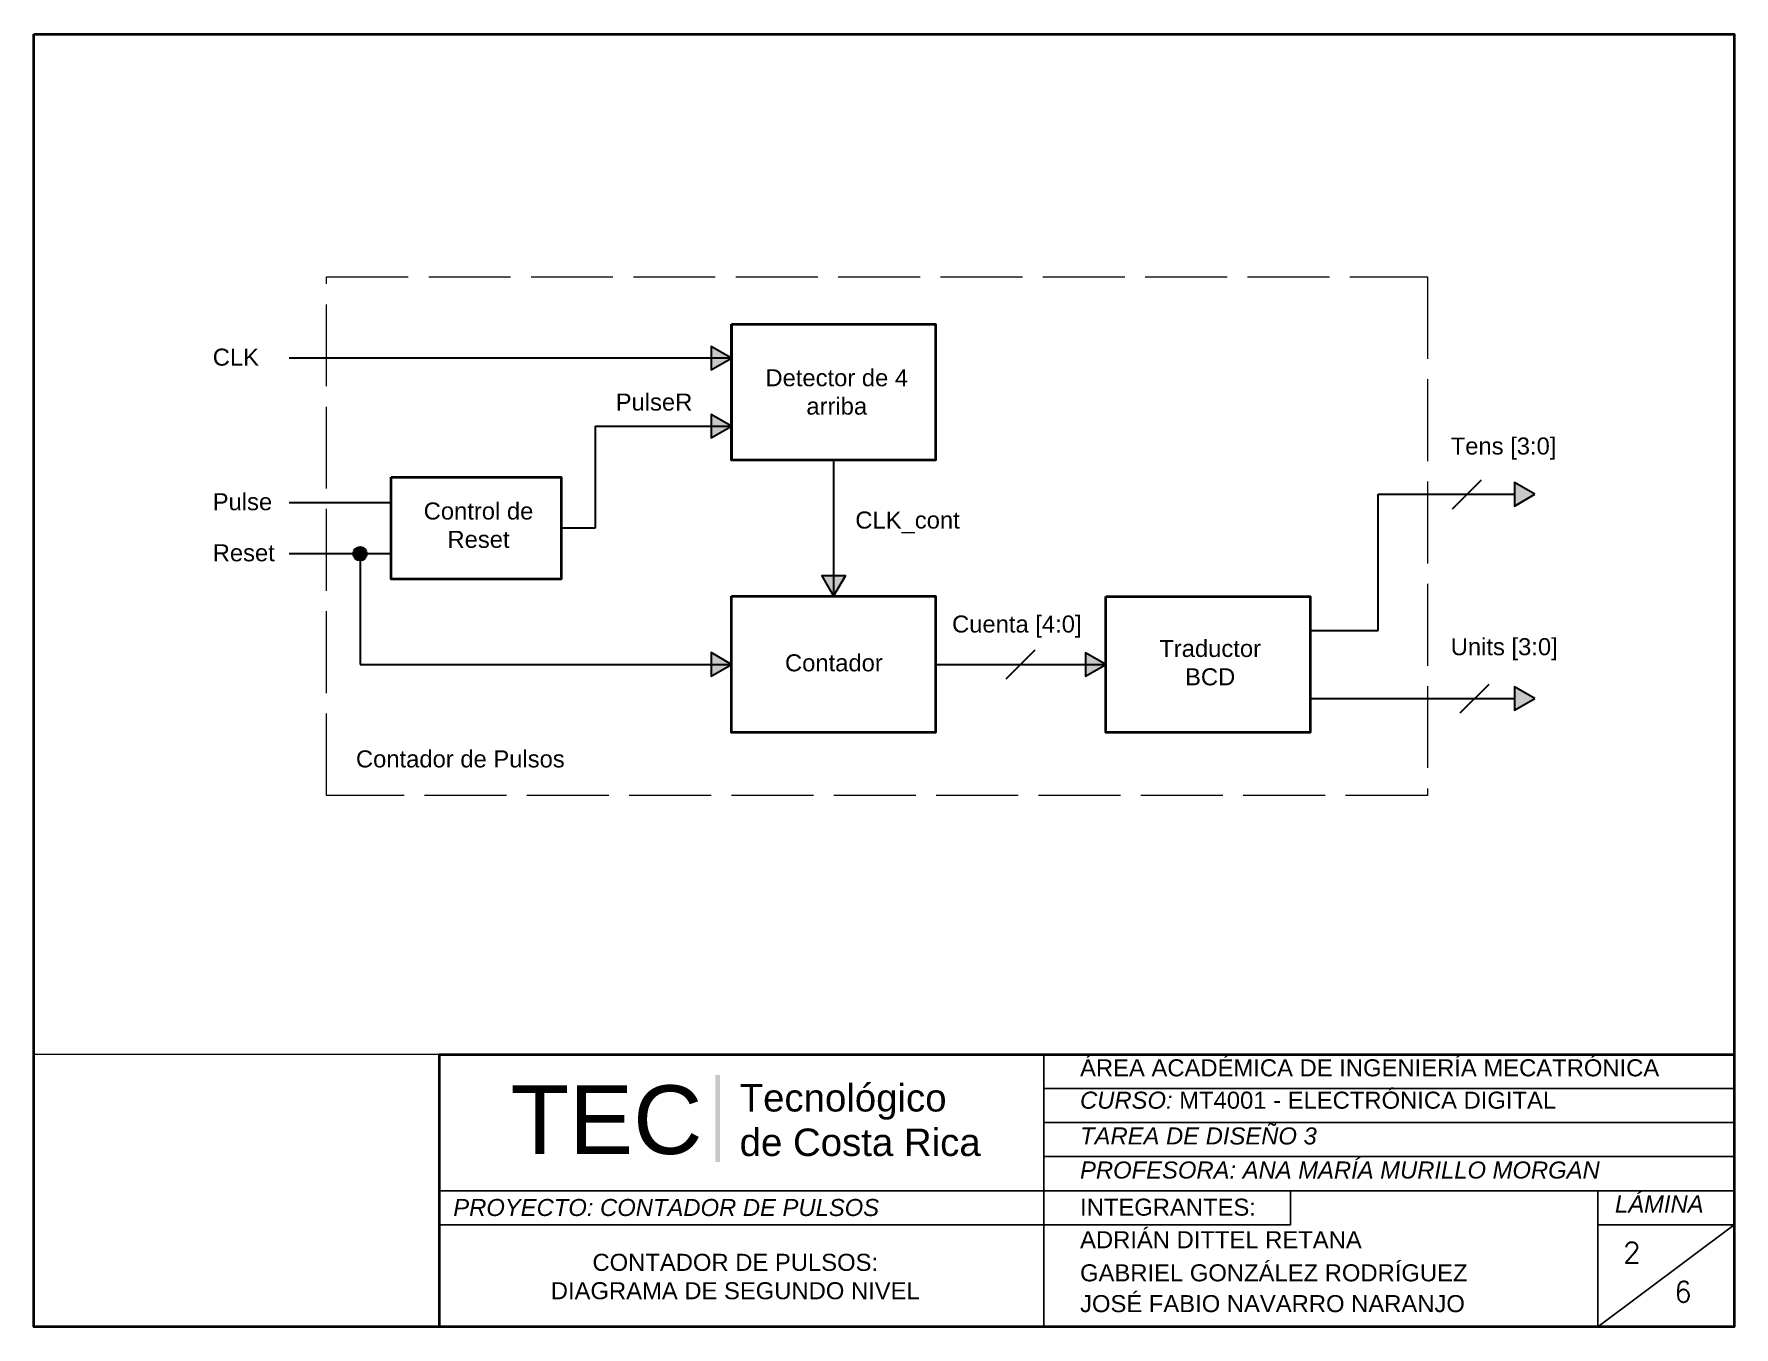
# Paper-space layout '2NIVEL' of a CAD drawing. Header units: millimetres. Extents: x 7 to 257, y 6 to 195.
# The model-space entities are those that its viewports show. They can reach past a viewport. Long polylines and large blocks are cut down to what shows.
import ezdxf

# ---------------------------------------------------------------- set-up
doc = ezdxf.new("R2010")
doc.units = ezdxf.units.MM
doc.linetypes.add('ACAD_ISO02W100', pattern=[15, 12, -3])
for name, color, linetype, lineweight in [('Cables', 7, 'Continuous', 30), ('Contorno', 7, 'Continuous', 40), ('Cuadro_dashed', 7, 'ACAD_ISO02W100', 20), ('Modulos', 7, 'Continuous', 40), ('MView', 7, 'Continuous', 5)]:
    doc.layers.add(name, color=color, linetype=linetype, lineweight=lineweight)
doc.layers.add('Texto', color=7, linetype='Continuous')
doc.styles.add('PDF Arial', font='arial.ttf')
doc.styles.add('Rotulado', font='arial.ttf', dxfattribs={"height": 10})
doc.styles.add('s1', font='romans.shx')

msp = doc.modelspace()

# ---------------------------------------------------------------- hatches: boundary and pattern name
at = {"layer": 'Cables'}
h = msp.add_hatch(color=256, dxfattribs=at)
h.dxf.hatch_style = 1
h.paths.add_polyline_path([(422, 448.61), (419, 450.34), (419, 446.88)])
h = msp.add_hatch(color=256, dxfattribs=at)
h.dxf.hatch_style = 1
h.paths.add_polyline_path([(422, 438.61), (419, 440.34), (419, 436.88)])
h = msp.add_hatch(color=256, dxfattribs=at)
h.dxf.hatch_style = 1
h.paths.add_polyline_path([(540.02, 428.6), (537.02, 430.33), (537.02, 426.87)])
h = msp.add_hatch(color=256, dxfattribs=at)
h.dxf.hatch_style = 1
edge = h.paths.add_edge_path()
edge.add_arc((367.43, 419.86), 1, 0, 360)
h = msp.add_hatch(color=256, dxfattribs=at)
h.dxf.hatch_style = 1
h.paths.add_polyline_path([(437, 413.61), (438.73, 416.61), (435.27, 416.61)])
h = msp.add_hatch(color=256, dxfattribs=at)
h.dxf.hatch_style = 1
h.paths.add_polyline_path([(422, 403.61), (419, 405.34), (419, 401.88)])
h = msp.add_hatch(color=256, dxfattribs=at)
h.dxf.hatch_style = 1
h.paths.add_polyline_path([(477.02, 403.6), (474.02, 405.33), (474.02, 401.87)])
h = msp.add_hatch(color=256, dxfattribs=at)
h.dxf.hatch_style = 1
h.paths.add_polyline_path([(540.02, 398.6), (537.02, 400.33), (537.02, 396.87)])

# ---------------------------------------------------------------- linework, layer by layer
for p, q in [((422, 448.61), (357, 448.61)), ((402, 438.61), (422, 438.61)), ((402, 438.61), (402, 423.61)), ((437, 433.61), (437, 413.61)), ((372, 431.11), (372, 423.61)), ((527.95, 426.48), (532.19, 430.72)), ((372, 427.36), (357, 427.36)), ((517.02, 408.6), (517.02, 428.6)), ((517.02, 428.6), (537.02, 428.6)), ((372, 423.61), (372, 416.11)), ((402, 423.61), (397, 423.61)), ((372, 419.86), (357, 419.86)), ((367.43, 419.86), (367.43, 403.61)), ((507.02, 413.6), (507.02, 403.6)), ((507.02, 408.6), (517.02, 408.6)), ((462.38, 401.49), (466.62, 405.73)), ((367.43, 403.61), (422, 403.61)), ((452, 403.61), (477, 403.61)), ((507.02, 403.6), (507.02, 393.6)), ((529.06, 396.48), (533.3, 400.72)), ((507.02, 398.6), (537.02, 398.6))]:
    msp.add_line(p, q, dxfattribs=at)
at = {"layer": 'Cables', "color": 7}
for points in [[(422, 448.61), (419, 450.34), (419, 446.88)], [(422, 438.61), (419, 440.34), (419, 436.88)], [(540.02, 428.6), (537.02, 430.33), (537.02, 426.87)], [(437, 413.61), (438.73, 416.61), (435.27, 416.61)], [(422, 403.61), (419, 405.34), (419, 401.88)], [(477.02, 403.6), (474.02, 405.33), (474.02, 401.87)], [(540.02, 398.6), (537.02, 400.33), (537.02, 396.87)]]:
    msp.add_lwpolyline(points, close=True, dxfattribs=at)
at = {"layer": 'Cables'}
msp.add_circle((367.43, 419.86), 1, dxfattribs=at)
at = {"layer": 'Cuadro_dashed'}
msp.add_lwpolyline([(362.49, 460.56), (524.26, 460.56), (524.26, 384.34), (362.49, 384.34)], close=True, dxfattribs=at)
at = {"layer": 'Modulos'}
for p, q in [((422, 453.61), (422, 443.61)), ((422, 443.61), (422, 433.61))]:
    msp.add_line(p, q, dxfattribs=at)
for points in [[(422, 453.61), (452, 453.61), (452, 433.61), (422, 433.61)], [(372, 431.11), (397, 431.11), (397, 416.11), (372, 416.11)], [(422, 413.61), (452, 413.61), (452, 393.61), (422, 393.61)], [(477.02, 413.6), (507.02, 413.6), (507.02, 393.6), (477.02, 393.6)]]:
    msp.add_lwpolyline(points, close=True, dxfattribs=at)

# ---------------------------------------------------------------- texts
at = {"layer": 'Texto', "color": 7, "char_height": 2.5, "attachment_point": 1, "style": 'Rotulado'}
for s, width, heights, insert in [('CLK', 6.9729, [3.13], (345.79, 450.01)), ('\\pxqc;Detector de 4 arriba', 20.9856, [6.79], (426.98, 446.98)), ('PulseR', 6.9729, [3.13], (404.99, 443.41)), ('Tens [3:0]', 19.686, [4.02], (527.67, 436.95)), ('Pulse', 6.9729, [3.13], (345.79, 428.76)), ('\\pxqc;Control de Reset', 21.1175, [9.3], (374.28, 427.4)), ('CLK_cont', 6.9729, [3.13], (440.2, 426.07)), ('Reset', 6.9729, [3.13], (345.79, 421.26)), ('Cuenta [4:0]', 19.686, [4.02], (454.41, 410.79)), ('\\pxqc;Traductor BCD', 21.1175, [9.3], (481.77, 407.2)), ('Units [3:0]', 19.686, [4.02], (527.67, 407.46)), ('\\pxqc;Contador', 21.1175, [2.99], (426.49, 405.09)), ('Contador de Pulsos', 32.459, [3.49], (366.83, 390.97))]:
    msp.add_mtext_dynamic_manual_height_columns(s, width=width, gutter_width=50, heights=heights, dxfattribs=dict(at, insert=insert))

psp = doc.layouts.new('2NIVEL')

# ---------------------------------------------------------------- linework, layer by layer
for p, q in [((155.44, 5.7), (155.44, 45.7)), ((155.44, 40.7), (256.72, 40.7)), ((155.44, 35.7), (256.72, 35.7)), ((155.44, 30.7), (256.72, 30.7)), ((66.72, 25.7), (155.44, 25.7)), ((155.44, 25.7), (256.72, 25.7)), ((236.72, 25.7), (256.72, 25.7)), ((236.72, 5.7), (236.72, 25.7)), ((66.72, 20.7), (155.44, 20.7)), ((155.44, 20.7), (155.44, 15.7)), ((191.64, 20.7), (155.44, 20.7)), ((236.72, 20.7), (256.72, 20.7)), ((256.72, 20.7), (236.72, 5.7)), ((155.44, 15.7), (155.44, 10.7))]:
    psp.add_line(p, q)
at = {"color": 7}
psp.add_line((191.64, 20.7), (191.64, 25.7), dxfattribs=at)
at = {"color": 251, "true_color": 0x4b4b4b, "transparency": 33554559}
for points in [[(107.95, 42.67), (107.22, 42.67), (107.95, 29.92)], [(107.22, 42.67), (107.95, 29.92), (107.22, 29.92)]]:
    psp.add_solid(points, dxfattribs=at)
at = {"layer": 'Contorno'}
for q in [(66.72, 5.7), (256.72, 45.7)]:
    psp.add_line((66.72, 45.7), q, dxfattribs=at)
psp.add_lwpolyline([(7.26, 195.47), (256.72, 195.47), (256.72, 5.7), (7.26, 5.7)], close=True, dxfattribs=at)

# ---------------------------------------------------------------- texts
at = {"color": 250, "true_color": 0x1c1c1c, "attachment_point": 7, "style": 'PDF Arial'}
for s, insert, char_height in [('TEC', (77.19, 30.94), 10.079), ('Tecnológico', (110.81, 36.11), 4.0315), ('de Costa Rica', (110.81, 30.74), 4.0315)]:
    psp.add_mtext(s, dxfattribs=dict(at, insert=insert, char_height=char_height))
at = {"layer": 'Texto', "attachment_point": 1, "style": 's1'}
for s, insert, char_height, width in [('{\\fArial|b0|i0|c0|p34;ÁREA ACADÉMICA DE INGENIERÍA MECATRÓNICA}', (160.76, 44.99), 2.5, 84.8209), ('{\\fArial|b0|i1|c0|p34;CURSO: \\fArial|b0|i0|c0|p34;MT4001 - ELECTRÓNICA DIGITAL}', (160.76, 40.24), 2.5, 78.8124), ('{\\fArial|b0|i1|c0|p34;TAREA DE DISEÑO 3}', (160.76, 34.99), 2.5, 78.8124), ('{\\fArial|b0|i1|c0|p34;PROFESORA: ANA MARÍA MURILLO MORGAN}', (160.76, 29.99), 2.5, 78.8124), ('{\\fArial|b0|i1|c0|p34;LÁMINA}', (239.25, 25), 2.5, 19.0829), ('{\\fArial|b0|i1|c0|p34;PROYECTO: CONTADOR DE PULSOS}', (68.79, 24.49), 2.5, 91.3061), ('{\\fArial|b0|i0|c0|p34;INTEGRANTES:}', (160.76, 24.54), 2.5, 28.1694), ('{\\fArial|b0|i0|c0|p34;ADRIÁN DITTEL RETANA}', (160.76, 19.76), 2.5, 59.8937), ('2', (240.45, 18.14), 3, 7.4367), ('\\pxqc;{\\fArial|b0|i0|c0|p34;CONTADOR DE PULSOS: \\PDIAGRAMA DE SEGUNDO NIVEL}', (78.17, 16.44), 2.5, 63.9917), ('{\\fArial|b0|i0|c0|p34;GABRIEL GONZÁLEZ RODRÍGUEZ}', (160.76, 14.9), 2.5, 59.8937), ('{\\fArial|b0|i0|c0|p34;JOSÉ FABIO NAVARRO NARANJO}', (160.76, 10.38), 2.5, 59.8937), ('6', (247.95, 12.36), 3, 9.5415)]:
    psp.add_mtext(s, dxfattribs=dict(at, insert=insert, char_height=char_height, width=width))

# ---------------------------------------------------------------- viewports
at = {"layer": 'MView'}
psp.add_viewport(center=(131.99, 120.62), size=(249.45, 149.7104), view_center_point=(444.41, 421.3), view_height=149.8942, dxfattribs=at)

doc.saveas('drawing.dxf')
